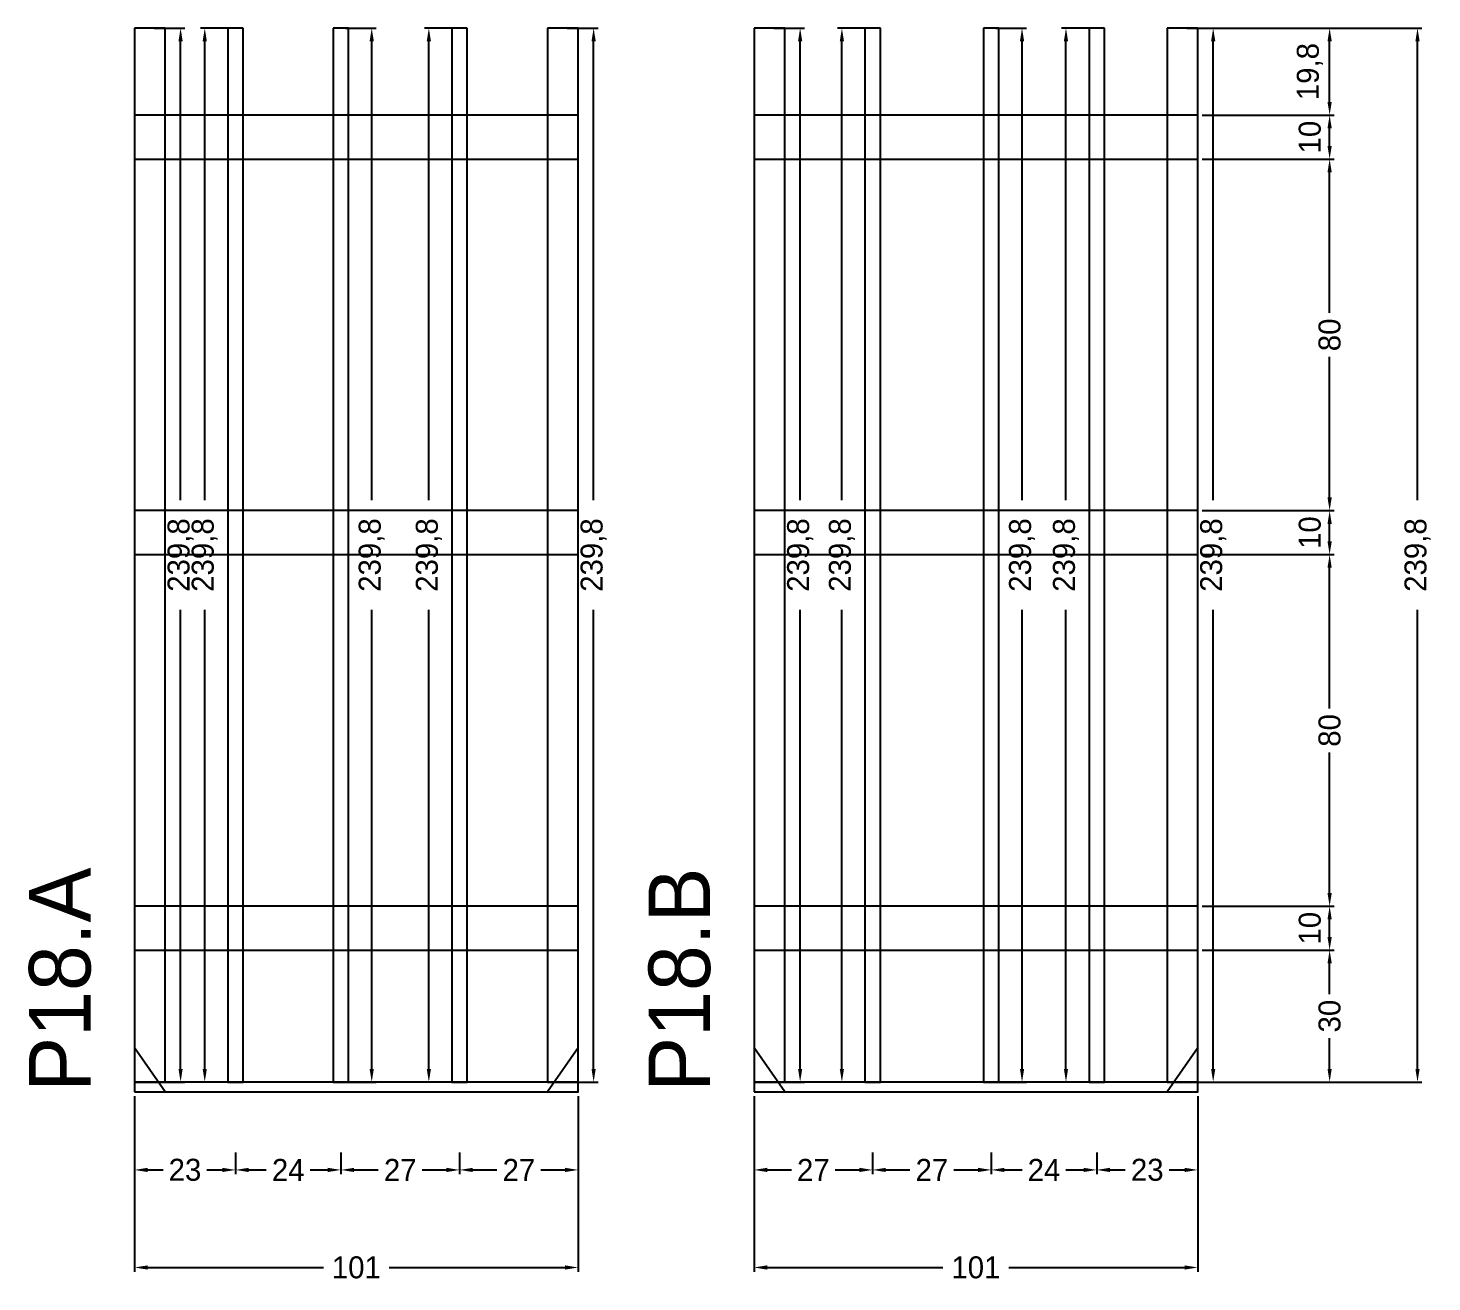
# Model space of a CAD drawing. Header units: centimetres. Extents: x -8500 to 4295, y -490 to 295.
# Drawn here: x 3975.8 to 4295.3, y -43.3 to 242 of the extents above; entities that cross this region are included whole.
import ezdxf

# ---------------------------------------------------------------- set-up
doc = ezdxf.new("R2010")
doc.units = ezdxf.units.CM
for name, color, linetype in [('COTA', 241, 'Continuous'), ('NOMENCLATURA', 7, 'Continuous'), ('SARR_2.2x10', 60, 'Continuous'), ('SARR_2.2x7', 40, 'Continuous'), ('SARR_3.5x7', 81, 'Continuous')]:
    doc.layers.add(name, color=color, linetype=linetype)
doc.dimstyles.new('PAINEL-NOVA', dxfattribs={"dimtxt": 5, "dimasz": 3, "dimexe": 1, "dimexo": 1, "dimgap": 1, "dimtad": 1, "dimcen": 2.5, "dimazin": 3, "dimtfac": 1, "dimtmove": 0, "dimatfit": 3})

# ---------------------------------------------------------------- blocks, each defined once
blk = doc.blocks.new('_CLOSEDFILLED')
at = {"color": 0, "linetype": 'BYBLOCK'}
blk.add_solid([(-1, 0.16), (0, 0), (-1, -0.16)], dxfattribs=at)
blk = doc.blocks.new('*D43')
for p, q in [((4004.5, 242), (4011.5, 242)), ((4010.5, 134.6), (4010.5, 239)), ((4010.5, 5.2), (4010.5, 109.6)), ((4004.5, 2.2), (4011.5, 2.2))]:
    blk.add_line(p, q)
at = {"layer": 'Defpoints'}
for p in [(4003.5, 242), (4003.5, 2.2), (4010.5, 2.2)]:
    blk.add_point(p, dxfattribs=at)
at = {"layer": 'COTA', "xscale": 3, "yscale": 3}
for p, rotation in [((4010.5, 242), 90), ((4010.5, 2.2), 270)]:
    blk.add_blockref('_CLOSEDFILLED', p, dxfattribs=dict(at, rotation=rotation))
at = {"layer": 'COTA', "insert": (4010.5, 122.1), "char_height": 5, "attachment_point": 5, "rotation": 90}
blk.add_mtext('239,8', dxfattribs=at)
blk = doc.blocks.new('*D44')
for p, q in [((4022, 242), (4015, 242)), ((4016, 134.6), (4016, 239)), ((4016, 5.2), (4016, 109.6)), ((4022, 2.2), (4015, 2.2))]:
    blk.add_line(p, q)
at = {"layer": 'Defpoints'}
for p in [(4023, 242), (4016, 2.2), (4023, 2.2)]:
    blk.add_point(p, dxfattribs=at)
at = {"layer": 'COTA', "xscale": 3, "yscale": 3}
for p, rotation in [((4016, 242), 90), ((4016, 2.2), 270)]:
    blk.add_blockref('_CLOSEDFILLED', p, dxfattribs=dict(at, rotation=rotation))
at = {"layer": 'COTA', "insert": (4016, 122.1), "char_height": 5, "attachment_point": 5, "rotation": 90}
blk.add_mtext('239,8', dxfattribs=at)
blk = doc.blocks.new('*D45')
for p, q in [((4048, 242), (4055, 242)), ((4054, 134.6), (4054, 239)), ((4054, 5.2), (4054, 109.6)), ((4048, 2.2), (4055, 2.2))]:
    blk.add_line(p, q)
at = {"layer": 'Defpoints'}
for p in [(4047, 242), (4047, 2.2), (4054, 2.2)]:
    blk.add_point(p, dxfattribs=at)
at = {"layer": 'COTA', "xscale": 3, "yscale": 3}
for p, rotation in [((4054, 242), 90), ((4054, 2.2), 270)]:
    blk.add_blockref('_CLOSEDFILLED', p, dxfattribs=dict(at, rotation=rotation))
at = {"layer": 'COTA', "insert": (4054, 122.1), "char_height": 5, "attachment_point": 5, "rotation": 90}
blk.add_mtext('239,8', dxfattribs=at)
blk = doc.blocks.new('*D46')
for p, q in [((4073, 242), (4066, 242)), ((4067, 134.6), (4067, 239)), ((4067, 5.2), (4067, 109.6)), ((4073, 2.2), (4066, 2.2))]:
    blk.add_line(p, q)
at = {"layer": 'Defpoints'}
for p in [(4074, 242), (4067, 2.2), (4074, 2.2)]:
    blk.add_point(p, dxfattribs=at)
at = {"layer": 'COTA', "xscale": 3, "yscale": 3}
for p, rotation in [((4067, 242), 90), ((4067, 2.2), 270)]:
    blk.add_blockref('_CLOSEDFILLED', p, dxfattribs=dict(at, rotation=rotation))
at = {"layer": 'COTA', "insert": (4067, 122.1), "char_height": 5, "attachment_point": 5, "rotation": 90}
blk.add_mtext('239,8', dxfattribs=at)
blk = doc.blocks.new('*D47')
for p, q in [((4098.5, 242), (4105.5, 242)), ((4104.5, 134.6), (4104.5, 239)), ((4104.5, 5.2), (4104.5, 109.6)), ((4098.5, 2.2), (4105.5, 2.2))]:
    blk.add_line(p, q)
at = {"layer": 'Defpoints'}
for p in [(4097.5, 242), (4097.5, 2.2), (4104.5, 2.2)]:
    blk.add_point(p, dxfattribs=at)
at = {"layer": 'COTA', "xscale": 3, "yscale": 3}
for p, rotation in [((4104.5, 242), 90), ((4104.5, 2.2), 270)]:
    blk.add_blockref('_CLOSEDFILLED', p, dxfattribs=dict(at, rotation=rotation))
at = {"layer": 'COTA', "insert": (4104.5, 122.1), "char_height": 5, "attachment_point": 5, "rotation": 90}
blk.add_mtext('239,8', dxfattribs=at)
blk = doc.blocks.new('*D48')
for p, q in [((4000, -13.8), (4000, -18.8)), ((4023, -13.8), (4023, -18.8)), ((4003, -17.8), (4006.5, -17.8)), ((4016.5, -17.8), (4020, -17.8))]:
    blk.add_line(p, q)
at = {"layer": 'Defpoints'}
for p in [(4000, -12.8), (4023, -12.8), (4000, -17.8)]:
    blk.add_point(p, dxfattribs=at)
at = {"layer": 'COTA', "xscale": 3, "yscale": 3, "rotation": 180}
blk.add_blockref('_CLOSEDFILLED', (4000, -17.8), dxfattribs=at)
at = {"layer": 'COTA', "xscale": 3, "yscale": 3}
blk.add_blockref('_CLOSEDFILLED', (4023, -17.8), dxfattribs=at)
at = {"layer": 'COTA', "insert": (4011.5, -17.8), "char_height": 5, "attachment_point": 5}
blk.add_mtext('23', dxfattribs=at)
blk = doc.blocks.new('*D49')
for p, q in [((4023, -13.8), (4023, -18.8)), ((4047, -13.8), (4047, -18.8)), ((4026, -17.8), (4030, -17.8)), ((4040, -17.8), (4044, -17.8))]:
    blk.add_line(p, q)
at = {"layer": 'Defpoints'}
for p in [(4023, -12.8), (4047, -12.8), (4023, -17.8)]:
    blk.add_point(p, dxfattribs=at)
at = {"layer": 'COTA', "xscale": 3, "yscale": 3, "rotation": 180}
blk.add_blockref('_CLOSEDFILLED', (4023, -17.8), dxfattribs=at)
at = {"layer": 'COTA', "xscale": 3, "yscale": 3}
blk.add_blockref('_CLOSEDFILLED', (4047, -17.8), dxfattribs=at)
at = {"layer": 'COTA', "insert": (4035, -17.8), "char_height": 5, "attachment_point": 5}
blk.add_mtext('24', dxfattribs=at)
blk = doc.blocks.new('*D50')
for p, q in [((4047, -13.8), (4047, -18.8)), ((4074, -13.8), (4074, -18.8)), ((4050, -17.8), (4055.5, -17.8)), ((4065.5, -17.8), (4071, -17.8))]:
    blk.add_line(p, q)
at = {"layer": 'Defpoints'}
for p in [(4047, -12.8), (4074, -12.8), (4047, -17.8)]:
    blk.add_point(p, dxfattribs=at)
at = {"layer": 'COTA', "xscale": 3, "yscale": 3, "rotation": 180}
blk.add_blockref('_CLOSEDFILLED', (4047, -17.8), dxfattribs=at)
at = {"layer": 'COTA', "xscale": 3, "yscale": 3}
blk.add_blockref('_CLOSEDFILLED', (4074, -17.8), dxfattribs=at)
at = {"layer": 'COTA', "insert": (4060.5, -17.8), "char_height": 5, "attachment_point": 5}
blk.add_mtext('27', dxfattribs=at)
blk = doc.blocks.new('*D51')
for p, q in [((4074, -13.8), (4074, -18.8)), ((4101, -13.8), (4101, -18.8)), ((4077, -17.8), (4082.5, -17.8)), ((4092.5, -17.8), (4098, -17.8))]:
    blk.add_line(p, q)
at = {"layer": 'Defpoints'}
for p in [(4074, -12.8), (4101, -12.8), (4074, -17.8)]:
    blk.add_point(p, dxfattribs=at)
at = {"layer": 'COTA', "xscale": 3, "yscale": 3, "rotation": 180}
blk.add_blockref('_CLOSEDFILLED', (4074, -17.8), dxfattribs=at)
at = {"layer": 'COTA', "xscale": 3, "yscale": 3}
blk.add_blockref('_CLOSEDFILLED', (4101, -17.8), dxfattribs=at)
at = {"layer": 'COTA', "insert": (4087.5, -17.8), "char_height": 5, "attachment_point": 5}
blk.add_mtext('27', dxfattribs=at)
blk = doc.blocks.new('*D52')
for p, q in [((4000, -1), (4000, -41)), ((4101, -1), (4101, -41)), ((4003, -40), (4043, -40)), ((4058, -40), (4098, -40))]:
    blk.add_line(p, q)
at = {"layer": 'Defpoints'}
for p in [(4000, 0), (4101, 0), (4000, -40)]:
    blk.add_point(p, dxfattribs=at)
at = {"layer": 'COTA', "xscale": 3, "yscale": 3, "rotation": 180}
blk.add_blockref('_CLOSEDFILLED', (4000, -40), dxfattribs=at)
at = {"layer": 'COTA', "xscale": 3, "yscale": 3}
blk.add_blockref('_CLOSEDFILLED', (4101, -40), dxfattribs=at)
at = {"layer": 'COTA', "insert": (4050.5, -40), "char_height": 5, "attachment_point": 5}
blk.add_mtext('101', dxfattribs=at)
blk = doc.blocks.new('GRA-E')
at = {"layer": 'SARR_2.2x7'}
blk.add_lwpolyline([(0, 0), (7, 0), (0, 10)], close=True, dxfattribs=at)
blk = doc.blocks.new('GRA-D')
at = {"layer": 'SARR_2.2x7'}
blk.add_lwpolyline([(0, 0), (7, 0), (7, 10)], close=True, dxfattribs=at)
blk = doc.blocks.new('*D53')
for p, q in [((4145.5, 242), (4152.5, 242)), ((4151.5, 134.6), (4151.5, 239)), ((4151.5, 5.2), (4151.5, 109.6)), ((4145.5, 2.2), (4152.5, 2.2))]:
    blk.add_line(p, q)
at = {"layer": 'Defpoints'}
for p in [(4144.5, 242), (4144.5, 2.2), (4151.5, 2.2)]:
    blk.add_point(p, dxfattribs=at)
at = {"layer": 'COTA', "xscale": 3, "yscale": 3}
for p, rotation in [((4151.5, 242), 90), ((4151.5, 2.2), 270)]:
    blk.add_blockref('_CLOSEDFILLED', p, dxfattribs=dict(at, rotation=rotation))
at = {"layer": 'COTA', "insert": (4151.5, 122.1), "char_height": 5, "attachment_point": 5, "rotation": 90}
blk.add_mtext('239,8', dxfattribs=at)
blk = doc.blocks.new('*D54')
for p, q in [((4167, 242), (4160, 242)), ((4161, 134.6), (4161, 239)), ((4161, 5.2), (4161, 109.6)), ((4167, 2.2), (4160, 2.2))]:
    blk.add_line(p, q)
at = {"layer": 'Defpoints'}
for p in [(4168, 242), (4161, 2.2), (4168, 2.2)]:
    blk.add_point(p, dxfattribs=at)
at = {"layer": 'COTA', "xscale": 3, "yscale": 3}
for p, rotation in [((4161, 242), 90), ((4161, 2.2), 270)]:
    blk.add_blockref('_CLOSEDFILLED', p, dxfattribs=dict(at, rotation=rotation))
at = {"layer": 'COTA', "insert": (4161, 122.1), "char_height": 5, "attachment_point": 5, "rotation": 90}
blk.add_mtext('239,8', dxfattribs=at)
blk = doc.blocks.new('*D55')
for p, q in [((4196, 242), (4203, 242)), ((4202, 134.6), (4202, 239)), ((4202, 5.2), (4202, 109.6)), ((4196, 2.2), (4203, 2.2))]:
    blk.add_line(p, q)
at = {"layer": 'Defpoints'}
for p in [(4195, 242), (4195, 2.2), (4202, 2.2)]:
    blk.add_point(p, dxfattribs=at)
at = {"layer": 'COTA', "xscale": 3, "yscale": 3}
for p, rotation in [((4202, 242), 90), ((4202, 2.2), 270)]:
    blk.add_blockref('_CLOSEDFILLED', p, dxfattribs=dict(at, rotation=rotation))
at = {"layer": 'COTA', "insert": (4202, 122.1), "char_height": 5, "attachment_point": 5, "rotation": 90}
blk.add_mtext('239,8', dxfattribs=at)
blk = doc.blocks.new('*D56')
for p, q in [((4218, 242), (4211, 242)), ((4212, 134.6), (4212, 239)), ((4212, 5.2), (4212, 109.6)), ((4218, 2.2), (4211, 2.2))]:
    blk.add_line(p, q)
at = {"layer": 'Defpoints'}
for p in [(4219, 242), (4212, 2.2), (4219, 2.2)]:
    blk.add_point(p, dxfattribs=at)
at = {"layer": 'COTA', "xscale": 3, "yscale": 3}
for p, rotation in [((4212, 242), 90), ((4212, 2.2), 270)]:
    blk.add_blockref('_CLOSEDFILLED', p, dxfattribs=dict(at, rotation=rotation))
at = {"layer": 'COTA', "insert": (4212, 122.1), "char_height": 5, "attachment_point": 5, "rotation": 90}
blk.add_mtext('239,8', dxfattribs=at)
blk = doc.blocks.new('*D57')
for p, q in [((4239.5, 242), (4246.5, 242)), ((4245.5, 134.6), (4245.5, 239)), ((4245.5, 5.2), (4245.5, 109.6)), ((4239.5, 2.2), (4246.5, 2.2))]:
    blk.add_line(p, q)
at = {"layer": 'Defpoints'}
for p in [(4238.5, 242), (4238.5, 2.2), (4245.5, 2.2)]:
    blk.add_point(p, dxfattribs=at)
at = {"layer": 'COTA', "xscale": 3, "yscale": 3}
for p, rotation in [((4245.5, 242), 90), ((4245.5, 2.2), 270)]:
    blk.add_blockref('_CLOSEDFILLED', p, dxfattribs=dict(at, rotation=rotation))
at = {"layer": 'COTA', "insert": (4245.5, 122.1), "char_height": 5, "attachment_point": 5, "rotation": 90}
blk.add_mtext('239,8', dxfattribs=at)
blk = doc.blocks.new('*D58')
for p, q in [((4141, -13.8), (4141, -18.8)), ((4168, -13.8), (4168, -18.8)), ((4144, -17.8), (4149.5, -17.8)), ((4159.5, -17.8), (4165, -17.8))]:
    blk.add_line(p, q)
at = {"layer": 'Defpoints'}
for p in [(4141, -12.8), (4168, -12.8), (4141, -17.8)]:
    blk.add_point(p, dxfattribs=at)
at = {"layer": 'COTA', "xscale": 3, "yscale": 3, "rotation": 180}
blk.add_blockref('_CLOSEDFILLED', (4141, -17.8), dxfattribs=at)
at = {"layer": 'COTA', "xscale": 3, "yscale": 3}
blk.add_blockref('_CLOSEDFILLED', (4168, -17.8), dxfattribs=at)
at = {"layer": 'COTA', "insert": (4154.5, -17.8), "char_height": 5, "attachment_point": 5}
blk.add_mtext('27', dxfattribs=at)
blk = doc.blocks.new('*D59')
for p, q in [((4168, -13.8), (4168, -18.8)), ((4195, -13.8), (4195, -18.8)), ((4171, -17.8), (4176.5, -17.8)), ((4186.5, -17.8), (4192, -17.8))]:
    blk.add_line(p, q)
at = {"layer": 'Defpoints'}
for p in [(4168, -12.8), (4195, -12.8), (4168, -17.8)]:
    blk.add_point(p, dxfattribs=at)
at = {"layer": 'COTA', "xscale": 3, "yscale": 3, "rotation": 180}
blk.add_blockref('_CLOSEDFILLED', (4168, -17.8), dxfattribs=at)
at = {"layer": 'COTA', "xscale": 3, "yscale": 3}
blk.add_blockref('_CLOSEDFILLED', (4195, -17.8), dxfattribs=at)
at = {"layer": 'COTA', "insert": (4181.5, -17.8), "char_height": 5, "attachment_point": 5}
blk.add_mtext('27', dxfattribs=at)
blk = doc.blocks.new('*D60')
for p, q in [((4195, -13.8), (4195, -18.8)), ((4219, -13.8), (4219, -18.8)), ((4198, -17.8), (4202, -17.8)), ((4212, -17.8), (4216, -17.8))]:
    blk.add_line(p, q)
at = {"layer": 'Defpoints'}
for p in [(4195, -12.8), (4219, -12.8), (4195, -17.8)]:
    blk.add_point(p, dxfattribs=at)
at = {"layer": 'COTA', "xscale": 3, "yscale": 3, "rotation": 180}
blk.add_blockref('_CLOSEDFILLED', (4195, -17.8), dxfattribs=at)
at = {"layer": 'COTA', "xscale": 3, "yscale": 3}
blk.add_blockref('_CLOSEDFILLED', (4219, -17.8), dxfattribs=at)
at = {"layer": 'COTA', "insert": (4207, -17.8), "char_height": 5, "attachment_point": 5}
blk.add_mtext('24', dxfattribs=at)
blk = doc.blocks.new('*D61')
for p, q in [((4219, -13.8), (4219, -18.8)), ((4242, -13.8), (4242, -18.8)), ((4222, -17.8), (4225.5, -17.8)), ((4235.5, -17.8), (4239, -17.8))]:
    blk.add_line(p, q)
at = {"layer": 'Defpoints'}
for p in [(4219, -12.8), (4242, -12.8), (4219, -17.8)]:
    blk.add_point(p, dxfattribs=at)
at = {"layer": 'COTA', "xscale": 3, "yscale": 3, "rotation": 180}
blk.add_blockref('_CLOSEDFILLED', (4219, -17.8), dxfattribs=at)
at = {"layer": 'COTA', "xscale": 3, "yscale": 3}
blk.add_blockref('_CLOSEDFILLED', (4242, -17.8), dxfattribs=at)
at = {"layer": 'COTA', "insert": (4230.5, -17.8), "char_height": 5, "attachment_point": 5}
blk.add_mtext('23', dxfattribs=at)
blk = doc.blocks.new('*D62')
for p, q in [((4141, -1), (4141, -41)), ((4242, -1), (4242, -41)), ((4144, -40), (4184, -40)), ((4199, -40), (4239, -40))]:
    blk.add_line(p, q)
at = {"layer": 'Defpoints'}
for p in [(4141, 0), (4242, 0), (4141, -40)]:
    blk.add_point(p, dxfattribs=at)
at = {"layer": 'COTA', "xscale": 3, "yscale": 3, "rotation": 180}
blk.add_blockref('_CLOSEDFILLED', (4141, -40), dxfattribs=at)
at = {"layer": 'COTA', "xscale": 3, "yscale": 3}
blk.add_blockref('_CLOSEDFILLED', (4242, -40), dxfattribs=at)
at = {"layer": 'COTA', "insert": (4191.5, -40), "char_height": 5, "attachment_point": 5}
blk.add_mtext('101', dxfattribs=at)
blk = doc.blocks.new('*D63')
for p, q in [((4243, 242), (4293, 242)), ((4292, 134.6), (4292, 239)), ((4292, 5.2), (4292, 109.6)), ((4243, 2.2), (4293, 2.2))]:
    blk.add_line(p, q)
at = {"layer": 'Defpoints'}
for p in [(4242, 242), (4242, 2.2), (4292, 2.2)]:
    blk.add_point(p, dxfattribs=at)
at = {"layer": 'COTA', "xscale": 3, "yscale": 3}
for p, rotation in [((4292, 242), 90), ((4292, 2.2), 270)]:
    blk.add_blockref('_CLOSEDFILLED', p, dxfattribs=dict(at, rotation=rotation))
at = {"layer": 'COTA', "insert": (4292, 122.1), "char_height": 5, "attachment_point": 5, "rotation": 90}
blk.add_mtext('239,8', dxfattribs=at)
blk = doc.blocks.new('*D64')
for p, q in [((4243, 32.2), (4273, 32.2)), ((4272, 22.2), (4272, 29.2)), ((4272, 5.2), (4272, 12.2)), ((4243, 2.2), (4273, 2.2))]:
    blk.add_line(p, q)
at = {"layer": 'Defpoints'}
for p in [(4242, 32.2), (4242, 2.2), (4272, 2.2)]:
    blk.add_point(p, dxfattribs=at)
at = {"layer": 'COTA', "xscale": 3, "yscale": 3}
for p, rotation in [((4272, 32.2), 90), ((4272, 2.2), 270)]:
    blk.add_blockref('_CLOSEDFILLED', p, dxfattribs=dict(at, rotation=rotation))
at = {"layer": 'COTA', "insert": (4272, 17.2), "char_height": 5, "attachment_point": 5, "rotation": 90}
blk.add_mtext('30', dxfattribs=at)
blk = doc.blocks.new('*D65')
for p, q in [((4243, 42.2), (4273, 42.2)), ((4272, 35.2), (4272, 39.2)), ((4243, 32.2), (4273, 32.2))]:
    blk.add_line(p, q)
at = {"layer": 'Defpoints'}
for p in [(4242, 42.2), (4242, 32.2), (4272, 32.2)]:
    blk.add_point(p, dxfattribs=at)
at = {"layer": 'COTA', "xscale": 3, "yscale": 3}
for p, rotation in [((4272, 42.2), 90), ((4272, 32.2), 270)]:
    blk.add_blockref('_CLOSEDFILLED', p, dxfattribs=dict(at, rotation=rotation))
at = {"layer": 'COTA', "insert": (4267.5, 37.2), "char_height": 5, "attachment_point": 5, "rotation": 90}
blk.add_mtext('10', dxfattribs=at)
blk = doc.blocks.new('*D66')
for p, q in [((4243, 122.2), (4273, 122.2)), ((4272, 87.2), (4272, 119.2)), ((4272, 45.2), (4272, 77.2)), ((4243, 42.2), (4273, 42.2))]:
    blk.add_line(p, q)
at = {"layer": 'Defpoints'}
for p in [(4242, 122.2), (4242, 42.2), (4272, 42.2)]:
    blk.add_point(p, dxfattribs=at)
at = {"layer": 'COTA', "xscale": 3, "yscale": 3}
for p, rotation in [((4272, 122.2), 90), ((4272, 42.2), 270)]:
    blk.add_blockref('_CLOSEDFILLED', p, dxfattribs=dict(at, rotation=rotation))
at = {"layer": 'COTA', "insert": (4272, 82.2), "char_height": 5, "attachment_point": 5, "rotation": 90}
blk.add_mtext('80', dxfattribs=at)
blk = doc.blocks.new('*D68')
for p, q in [((4243, 212.2), (4273, 212.2)), ((4272, 177.2), (4272, 209.2)), ((4272, 135.2), (4272, 167.2)), ((4243, 132.2), (4273, 132.2))]:
    blk.add_line(p, q)
at = {"layer": 'Defpoints'}
for p in [(4242, 212.2), (4242, 132.2), (4272, 132.2)]:
    blk.add_point(p, dxfattribs=at)
at = {"layer": 'COTA', "xscale": 3, "yscale": 3}
for p, rotation in [((4272, 212.2), 90), ((4272, 132.2), 270)]:
    blk.add_blockref('_CLOSEDFILLED', p, dxfattribs=dict(at, rotation=rotation))
at = {"layer": 'COTA', "insert": (4272, 172.2), "char_height": 5, "attachment_point": 5, "rotation": 90}
blk.add_mtext('80', dxfattribs=at)
blk = doc.blocks.new('*D69')
for p, q in [((4243, 222.2), (4273, 222.2)), ((4272, 215.2), (4272, 219.2)), ((4243, 212.2), (4273, 212.2))]:
    blk.add_line(p, q)
at = {"layer": 'Defpoints'}
for p in [(4242, 222.2), (4242, 212.2), (4272, 212.2)]:
    blk.add_point(p, dxfattribs=at)
at = {"layer": 'COTA', "xscale": 3, "yscale": 3}
for p, rotation in [((4272, 222.2), 90), ((4272, 212.2), 270)]:
    blk.add_blockref('_CLOSEDFILLED', p, dxfattribs=dict(at, rotation=rotation))
at = {"layer": 'COTA', "insert": (4267.5, 217.2), "char_height": 5, "attachment_point": 5, "rotation": 90}
blk.add_mtext('10', dxfattribs=at)

msp = doc.modelspace()

# ---------------------------------------------------------------- linework, layer by layer
at = {"layer": 'SARR_2.2x10'}
for p, q in [((4101, 222.2), (4000, 222.2)), ((4000, 222.2), (4000, 212.2)), ((4101, 212.2), (4101, 222.2)), ((4242, 222.2), (4141, 222.2)), ((4141, 222.2), (4141, 212.2)), ((4242, 212.2), (4242, 222.2)), ((4000, 212.2), (4101, 212.2)), ((4141, 212.2), (4242, 212.2)), ((4101, 132.2), (4000, 132.2)), ((4000, 132.2), (4000, 122.2)), ((4101, 122.2), (4101, 132.2)), ((4242, 132.2), (4141, 132.2)), ((4141, 132.2), (4141, 122.2)), ((4242, 122.2), (4242, 132.2)), ((4000, 122.2), (4101, 122.2)), ((4141, 122.2), (4242, 122.2)), ((4101, 42.2), (4000, 42.2)), ((4000, 42.2), (4000, 32.2)), ((4101, 32.2), (4101, 42.2)), ((4242, 42.2), (4141, 42.2)), ((4141, 42.2), (4141, 32.2)), ((4242, 32.2), (4242, 42.2)), ((4000, 32.2), (4101, 32.2)), ((4141, 32.2), (4242, 32.2))]:
    msp.add_line(p, q, dxfattribs=at)
at = {"layer": 'SARR_2.2x7'}
for p, q in [((4007, 242), (4000, 242)), ((4000, 242), (4000, 2.2)), ((4007, 2.2), (4007, 242)), ((4101, 242), (4094, 242)), ((4094, 242), (4094, 2.2)), ((4101, 2.2), (4101, 242)), ((4148, 242), (4141, 242)), ((4141, 242), (4141, 2.2)), ((4148, 2.2), (4148, 242)), ((4242, 242), (4235, 242)), ((4235, 242), (4235, 2.2)), ((4242, 2.2), (4242, 242)), ((4101, 2.2), (4000, 2.2)), ((4000, 2.2), (4000, 0)), ((4000, 2.2), (4007, 2.2)), ((4000, 0), (4101, 0)), ((4094, 2.2), (4101, 2.2)), ((4101, 0), (4101, 2.2)), ((4242, 2.2), (4141, 2.2)), ((4141, 2.2), (4141, 0)), ((4141, 2.2), (4148, 2.2)), ((4141, 0), (4242, 0)), ((4235, 2.2), (4242, 2.2)), ((4242, 0), (4242, 2.2))]:
    msp.add_line(p, q, dxfattribs=at)
at = {"layer": 'SARR_3.5x7'}
for p, q in [((4024.75, 242), (4021.25, 242)), ((4021.25, 242), (4021.25, 2.2)), ((4024.75, 2.2), (4024.75, 242)), ((4048.75, 242), (4045.25, 242)), ((4045.25, 242), (4045.25, 2.2)), ((4048.75, 2.2), (4048.75, 242)), ((4075.75, 242), (4072.25, 242)), ((4072.25, 242), (4072.25, 2.2)), ((4075.75, 2.2), (4075.75, 242)), ((4169.75, 242), (4166.25, 242)), ((4166.25, 242), (4166.25, 2.2)), ((4169.75, 2.2), (4169.75, 242)), ((4196.75, 242), (4193.25, 242)), ((4193.25, 242), (4193.25, 2.2)), ((4196.75, 2.2), (4196.75, 242)), ((4220.75, 242), (4217.25, 242)), ((4217.25, 242), (4217.25, 2.2)), ((4220.75, 2.2), (4220.75, 242)), ((4021.25, 2.2), (4024.75, 2.2)), ((4045.25, 2.2), (4048.75, 2.2)), ((4072.25, 2.2), (4075.75, 2.2)), ((4166.25, 2.2), (4169.75, 2.2)), ((4193.25, 2.2), (4196.75, 2.2)), ((4217.25, 2.2), (4220.75, 2.2))]:
    msp.add_line(p, q, dxfattribs=at)

# ---------------------------------------------------------------- block references
at = {"layer": 'SARR_2.2x7'}
for name, p in [('GRA-E', (4000, 0)), ('GRA-D', (4094, 0)), ('GRA-E', (4141, 0)), ('GRA-D', (4235, 0))]:
    msp.add_blockref(name, p, dxfattribs=at)

# ---------------------------------------------------------------- texts
at = {"layer": 'NOMENCLATURA'}
for s, p in [('P18.A', (3990, 0)), ('P18.B', (4131, 0))]:
    msp.add_text(s, height=14, rotation=90, dxfattribs=at).set_placement(p)

# ---------------------------------------------------------------- dimensions: what is measured, and where the dimension line sits
at = {"layer": 'COTA'}
for base, p1, p2, picture, middle in [((4010.5, 2.2), (4003.5, 2.2), (4003.5, 242), '*D43', (4010.5, 122.1)), ((4016, 2.2), (4023, 2.2), (4023, 242), '*D44', (4016, 122.1)), ((4054, 2.2), (4047, 2.2), (4047, 242), '*D45', (4054, 122.1)), ((4067, 2.2), (4074, 2.2), (4074, 242), '*D46', (4067, 122.1)), ((4104.5, 2.2), (4097.5, 2.2), (4097.5, 242), '*D47', (4104.5, 122.1)), ((4151.5, 2.2), (4144.5, 2.2), (4144.5, 242), '*D53', (4151.5, 122.1)), ((4161, 2.2), (4168, 2.2), (4168, 242), '*D54', (4161, 122.1)), ((4202, 2.2), (4195, 2.2), (4195, 242), '*D55', (4202, 122.1)), ((4212, 2.2), (4219, 2.2), (4219, 242), '*D56', (4212, 122.1)), ((4245.5, 2.2), (4238.5, 2.2), (4238.5, 242), '*D57', (4245.5, 122.1)), ((4292, 2.2), (4242, 2.2), (4242, 242), '*D63', (4292, 122.1)), ((4272, 212.2), (4242, 212.2), (4242, 222.2), '*D69', (4267.5, 217.2)), ((4272, 132.2), (4242, 132.2), (4242, 212.2), '*D68', (4272, 172.2)), ((4272, 42.2), (4242, 42.2), (4242, 122.2), '*D66', (4272, 82.2)), ((4272, 32.2), (4242, 32.2), (4242, 42.2), '*D65', (4267.5, 37.2)), ((4272, 2.2), (4242, 2.2), (4242, 32.2), '*D64', (4272, 17.2))]:
    dim = msp.add_linear_dim(base=base, p1=p1, p2=p2, angle=90, dimstyle='PAINEL-NOVA', dxfattribs=at)
    dim.commit()
    dim.dimension.update_dxf_attribs({"geometry": picture, "text_midpoint": middle})
for base, p1, p2 in [((4272, 222.2), (4242, 222.2), (4242, 242)), ((4272, 122.2), (4242, 122.2), (4242, 132.2))]:
    msp.add_linear_dim(base=base, p1=p1, p2=p2, angle=90, dimstyle='PAINEL-NOVA', dxfattribs=at).render()
for base, p1, p2, picture, middle in [((4000, -40), (4000, 0), (4101, 0), '*D52', (4050.5, -40)), ((4141, -40), (4141, 0), (4242, 0), '*D62', (4191.5, -40)), ((4000, -17.8), (4000, -12.8), (4023, -12.8), '*D48', (4011.5, -17.8)), ((4023, -17.8), (4023, -12.8), (4047, -12.8), '*D49', (4035, -17.8)), ((4047, -17.8), (4047, -12.8), (4074, -12.8), '*D50', (4060.5, -17.8)), ((4074, -17.8), (4074, -12.8), (4101, -12.8), '*D51', (4087.5, -17.8)), ((4141, -17.8), (4141, -12.8), (4168, -12.8), '*D58', (4154.5, -17.8)), ((4168, -17.8), (4168, -12.8), (4195, -12.8), '*D59', (4181.5, -17.8)), ((4195, -17.8), (4195, -12.8), (4219, -12.8), '*D60', (4207, -17.8)), ((4219, -17.8), (4219, -12.8), (4242, -12.8), '*D61', (4230.5, -17.8))]:
    dim = msp.add_linear_dim(base=base, p1=p1, p2=p2, dimstyle='PAINEL-NOVA', dxfattribs=at)
    dim.commit()
    dim.dimension.update_dxf_attribs({"geometry": picture, "text_midpoint": middle})

doc.saveas('drawing.dxf')
